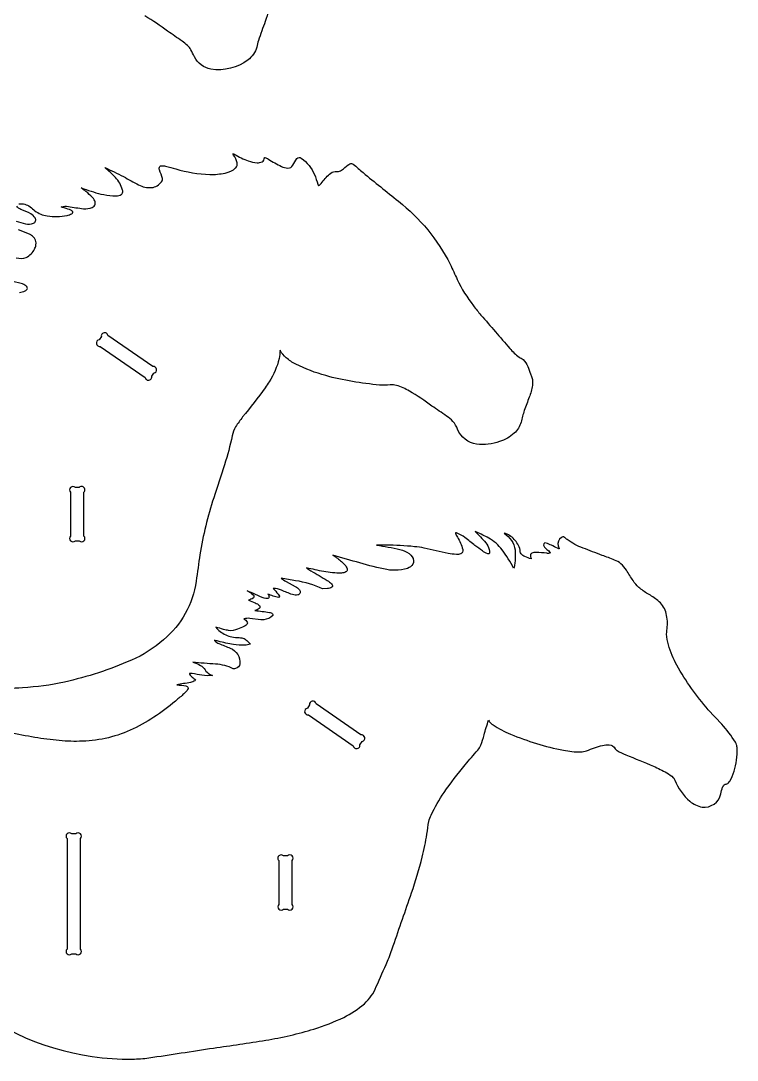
# Model space of a CAD drawing. Extents: x -775 to 742, y -538 to 729.
# Drawn here: x 419.9 to 742.4, y -160.4 to 307.5 of the extents above; entities that cross this region are included whole.
import ezdxf

# ---------------------------------------------------------------- set-up
doc = ezdxf.new("R2010")
doc.units = 0
doc.header["$MEASUREMENT"] = 0
doc.layers.get('0').update_dxf_attribs({"linetype": 'CONTINUOUS'})

msp = doc.modelspace()

# ---------------------------------------------------------------- linework, layer by layer
for points in [[(531.27, 312.39, -0.067632), (529.97, 307.18, 0.014403), (526.88, 298.57, 0.019955), (526.13, 295.62, -0.168065), (522.22, 289.88, -0.202517), (505.51, 285.71, -0.23286), (498.05, 291.29, 0.010477), (496.49, 294.47, 0.083914), (495, 296.35, 0.019193), (492.52, 298.32, 0.002948), (486, 302.84, 0.030715), (475.82, 309.65, 0.046204)], [(419.06, 225.1, -0.186777), (424.13, 223.76, -0.02424), (426.27, 221.98, 0.130276), (431.83, 219.68, 0.086555), (440.73, 219.84, 0.079177), (442.87, 220.65, 0.209394), (443.36, 221.3, 0.239226), (443.08, 221.85, 0.058865), (441.87, 222.5, 0.019518), (438.66, 223.45, -0.098523), (438.13, 223.71, -0.343301), (438.16, 223.82, -0.098484), (441.36, 223.92, 0.018002), (448.13, 222.92, 0.124855), (452.11, 223.43, 0.480976), (452.99, 226.95, 0.058956), (452.18, 227.97, 0.035816), (449.26, 230.61, -0.008385), (447.15, 232.33, 0.029282), (455.99, 229.51, 0.037364), (461.42, 228.68, 0.061821), (464.05, 228.83, 0.066981), (465.14, 229.24, 0.259611), (465.79, 230.47, 0.078992), (465.71, 231.32, 0.117333), (462.53, 236.98, 0.045163), (457.69, 241.42, -0.020159), (466.19, 237.37, 0.00905), (472.94, 233.62, 0.140381), (478.8, 232.42, 0.21881), (483.29, 235.04, 0.068974), (483.68, 235.88, 0.152527), (483.76, 236.45, -0.004456), (482.34, 240.35, -0.221827), (482.44, 241.9, -0.196112), (483.23, 242.23, -0.064343), (485.11, 242.06, -0.026667), (489.64, 240.86, 0.066542), (505.05, 238.32, 0.058193), (511.88, 238.96, 0.066776), (515.61, 240.44, 0.05342), (516.74, 241.32, 0.231183), (517.32, 243.5, 0.102205), (515.65, 247.02, -0.134891), (515.43, 247.61), (515.49, 247.64, -0.090643), (516.21, 247.37, 0.047758), (522.28, 244.42, 0.064513), (526.33, 243.58, 0.112764), (528.51, 243.99, 0.280718), (529.56, 245.87, -0.297682), (529.77, 245.98, -0.073774), (531.36, 245.26, 0.031909), (537.25, 241.92, 0.087428), (540.17, 241.16, 0.272896), (542.35, 242.46, -0.050638), (544.24, 245.5, -0.362893), (546.16, 245.67, -0.145702), (552.1, 238.27, -0.036183), (553.62, 233.9, 0.159054), (554, 233.28, 0.243187), (554.12, 233.3, 0.068466), (555.13, 234.3, -0.050308), (558.89, 238.51, -0.146785), (561.46, 239.69, 0.090196), (563.38, 239.79, 0.075969), (564.37, 240.25, 0.029521), (567.28, 242.61, -0.176369), (568.87, 243.23, -0.128226), (569.56, 242.98, -0.006362), (574.01, 239.13, 0.003739), (589.9, 226.32, -0.108044), (613.23, 197.92, -0.008303), (616.4, 191.03, 0.054048), (623.68, 179.26, 0.014525), (627.07, 175.05, -0.001522), (640.05, 160.03, 0.058439), (644.26, 156.12, -0.028705), (646.01, 154.96, -0.109193), (648.21, 151.94, 0.005173), (649.35, 148.54, -0.161016), (650.27, 143.39, -0.05706), (648.8, 138, -0.002049), (646.59, 132.05, 0.033149), (645.14, 126.8, -0.147589), (642.07, 121.88, -0.10387), (635.47, 118.08, -0.115711), (625.14, 116.85, -0.26364), (616.54, 123.66, 0.089938), (614.48, 127.18, 0.03932), (611.57, 129.56, 0.002907), (605.03, 134.06, 0.03057), (594.84, 140.84, 0.052566), (589.09, 143.36, 0.100818), (586.15, 143.63, -0.042068), (581.43, 143.55, -0.043879), (557.17, 147.76, -0.046563), (543.71, 152.91, -0.052272), (539.35, 155.84, -0.07848), (536.61, 159.16, -0.061574), (536.19, 155.42, -0.084668), (531.76, 145.04, -0.014734), (529.98, 142.32, -0.014936), (519.77, 129.18, 0.024353), (516.64, 124.72, 0.080156), (515.1, 120.72, -0.022763), (511.63, 107.64, -0.00393), (506.8, 92.81, 0.040377), (500.54, 67.18, -0.003881), (498.86, 55.2, -0.1846), (484.23, 28.85, -0.076565), (469.7, 19.67, -0.048038), (439.55, 9.82, -0.039046), (420.72, 7.25, 0.008145), (394.16, 5.13, -0.020963)], [(417.9, 217.37, 0.008322), (421.98, 216.08, 0.159989), (425.69, 216.33, 0.454305), (426.36, 218.73, 0.132084), (424.47, 220.58, 0.032328), (419.96, 222.61, -0.154478), (418.12, 224.1, -0.348708)], [(417.88, 200.85, 0.174076), (422.36, 200.93, 0.165589), (426.11, 204.76, 0.050507), (426.75, 206.45, 0.288207), (425.23, 210.49, 0.073325), (423.41, 211.6, -0.014116), (418.95, 213.44, -0.085903)], [(419.26, 185.19, 0.05601), (421.89, 185.91, 0.243836), (422.86, 187.01, 0.265565), (422.28, 188.19, 0.077449), (420.1, 189.22, -0.005662), (409.88, 191.87, -0.069674)], [(402.3, -139.4, 0.153583), (470.09, -159.89, 0.027756), (477.59, -159.31, 0.002079), (506.68, -154.88, 0.00581), (530.21, -151.4, 0.033332), (551.89, -146.34, 0.033552), (565.3, -141.08, 0.064552), (574.58, -134.96, 0.110698), (579.96, -127.27, 0.003123), (584.97, -115.84, 0.020133), (587.61, -108.86, -0.002128), (595.86, -85.05, 0.018421), (600.65, -68.92, 0.019185), (602.76, -58.64, -0.018648), (603.64, -52.88, -0.051371), (604.62, -50.04, -0.037378), (610.49, -39.89, -0.023851), (619.98, -27.44, -0.009852), (625.68, -20.76, 0.073375), (626.99, -18.54, 0.034553), (628.49, -13.98, -0.026228), (630.53, -7.35, 0.132925), (631.52, -8.68, 0.039108), (632.53, -9.48, 0.049596), (640.39, -13.57, 0.051377), (664.23, -20.85, 0.048948), (671.94, -21.6, 0.063877), (674.61, -21.15, -0.035399), (681.79, -18.67, -0.068412), (684.82, -18.37, -0.250444), (687.46, -20.16, 0.102595), (688.38, -20.96, 0.037732), (692.29, -22.89, -0.00476), (704.77, -28.04, -0.024305), (710.77, -31, -0.067841), (713.67, -33.2, -0.096577), (714.32, -34.27, 0.116518), (721.13, -43.83, 0.134918), (726.61, -46.41, 0.390594), (735.08, -40.48, -0.025243), (735.88, -37.54, -0.199844), (737.03, -36.15, 0.163792), (738.47, -35.5, 0.0616), (739.11, -34.74, 0.069806), (741.02, -30.34, 0.082301), (742.44, -20.05, 0.04756), (742.15, -18.37, 0.061784), (741.63, -17.28, 0.051088), (735.45, -9.08), (729.42, -2.61, -0.054218), (715.3, 17.38, -0.048918), (711.45, 26.54, -0.061289), (710.68, 31.46, -0.032733), (710.98, 34.75, 0.095817), (710.27, 41.46, 0.144381), (706.7, 46.51, 0.050689), (702.14, 49.56, -0.03778), (698.18, 52.43, -0.063984), (695.54, 55.5, 0.002447), (692.58, 60.17, 0.059855), (690.1, 63.1, 0.071079), (687.24, 64.78, 0.015825), (681.62, 66.84, 0.005039), (673.05, 70.15, -0.0646), (665.94, 73.96, -0.027554), (664.65, 74.98, 0.360503), (663.27, 74.93, 0.308229), (661.85, 71.16, 0.082346), (662.31, 70.18, -0.27212), (662.31, 69.86, -0.257239), (662.16, 69.83, -0.056424), (659.49, 71.09, 0.020483), (657.05, 72.22, 0.057837), (655.87, 72.47, 0.284132), (655.26, 71.48, 0.157778), (655.87, 70.35, 0.028305), (657.59, 68.85, -0.088737), (658.24, 68.14, -0.3749), (658.15, 67.88, -0.108573), (656.71, 67.79, 0.027384), (651.89, 68.21, 0.092988), (649.92, 67.84, 0.359128), (649.34, 66.62, 0.017607), (649.74, 65.24, -0.023953), (646.81, 66.31, -0.127402), (645.14, 67.58, -0.122746), (644.66, 69.28, 0.109028), (643.65, 71.92, 0.110401), (640, 75.82, 0.093668), (637.53, 76.82, -0.066924), (640.77, 73.58, -0.126755), (642.42, 69.29, -0.043125), (642.31, 63.17, -0.060647), (641.8, 61.06, 0.038289), (636.64, 69.33, 0.098612), (630.58, 74.64, 0.008085), (625.2, 77.36, 0.067276), (624.42, 77.55, -0.041285), (629.22, 72.53, -0.092867), (630.78, 69.54, -0.055337), (630.99, 68.09, -0.266115), (630.7, 67.58, -0.266115), (630.11, 67.57, -0.076746), (627.74, 68.9, 0.013032), (624.39, 71.34, 0.004934), (619.85, 74.96, 0.063887), (616.41, 76.88, 0.061865), (615.71, 77.03, 0.228316), (615.6, 76.99, 0.228316), (615.56, 76.87, 0.05765), (616.48, 75.08, -0.058282), (618.89, 69.55, -0.206078), (618.79, 68.3, -0.206078), (617.81, 67.51, -0.087196), (616, 67.3, -0.046519), (612.35, 67.74, 0.002434), (601.55, 70.14, 0.025583), (597.18, 70.78, 0.022575), (584.33, 71.49, 0.012708), (580.04, 71.4, -0.033707), (590.59, 69.48, -0.080578), (594.76, 67.65, -0.214232), (596.75, 64.46, -0.281608), (595.35, 61.73, -0.115371), (592.64, 60.62, -0.056117), (587, 60.18, -0.03448), (584.78, 60.44, -0.022702), (572.53, 63.44, -0.001426), (560.43, 67.02, -0.035181), (564.36, 64.04, -0.035614), (566.2, 62.1, -0.145757), (566.92, 60.41, -0.267594), (566.24, 59.39, -0.104962), (564.26, 58.91, -0.050352), (560.22, 59.06, -0.018118), (556.32, 59.6, -0.009882), (548.59, 61.23, 0.042433), (550.55, 59.86, -0.008818), (557.89, 55.58, -0.061206), (559.82, 54, -0.089853), (560.23, 53.25, -0.274847), (559.96, 52.56, -0.121299), (557.94, 51.93), (555.81, 51.8, 0.069334), (543.66, 55.46, -0.006414), (537.12, 56.55, 0.030572), (539.35, 55.13), (543.48, 52.85, -0.067919), (545.39, 51.39, -0.271226), (545.69, 49.99, -0.271226), (544.62, 49.05, -0.163905), (542.18, 49.24, -0.011706), (537.26, 51.17, 0.09534), (533.58, 51.98, -0.01865), (535.77, 49.41, -0.051187), (536.31, 48.44, -0.228415), (536.29, 48.14, -0.228415), (536.04, 47.97, -0.092589), (533.57, 48.52, 0.011902), (531.2, 49.47, -0.112717), (531.66, 48.06, -0.203022), (531.41, 47.56, -0.203022), (530.88, 47.39, -0.088122), (529.51, 47.6, -0.028039), (525.61, 49.21, 0.010223), (521.76, 50.94, -0.092818), (524.6, 49.05, -0.381729), (524.61, 47.7, -0.118376), (522.38, 46.73), (525.43, 45.49, -0.09391), (527.32, 44.29, -0.218862), (527.57, 43.61, -0.218862), (527.22, 42.97, -0.101608), (525.33, 41.98, -0.024151), (531.86, 41.2, -0.124351), (533.29, 40.61, -0.363467), (533.33, 39.84, -0.187431), (529.32, 37.88, -0.048914), (527.93, 37.86), (523.02, 38.5, 0.063528), (520.37, 38.35, -0.117433), (521.85, 36.83, -0.363368), (521.41, 35.41, -0.05022), (520.37, 34.79, -0.006691), (517.54, 33.69, -0.170079), (513.49, 33.06, -0.030386), (511.18, 33.54, -0.004959), (507.74, 34.55, 0.10624), (509.63, 32.62, 0.094245), (514.94, 30.14, 0.050531), (518.19, 29.87, -0.07361), (520.49, 29.39, -0.082686), (521.99, 28.29, -0.010583), (523.27, 26.92, -0.077733), (520.67, 26.42, -0.044411), (515.68, 26.76, -0.02342), (508.81, 28.21, 0.014748), (507.05, 28.63, 0.100106), (507.23, 28.34, 0.080671), (509.13, 27.18, 0.00444), (514.23, 25.08, -0.337738), (518.55, 18.01, -0.292831), (516.6, 15.92, -0.079998), (515.56, 15.8, 0.103853), (507.64, 17.91, -0.013742), (497.33, 18.8, -0.06244), (500.84, 17.35, -0.111953), (502.88, 15.31, 0.130353), (504.89, 13.4, 0.034751), (506.16, 12.83, -0.06953), (501.45, 12.93, -0.006892), (497.04, 13.67, 0.056261), (495.93, 13.66, 0.403032), (495.83, 13.36, 0.086149), (497.09, 11.99, -0.00806), (498.56, 10.8, -0.102582), (498.23, 10.44, -0.100159), (496.28, 9.68, -0.020424), (493.21, 9.15, 0.024962), (490.14, 8.58, -0.032074), (494.27, 8.09, -0.179452), (495.15, 7.54, -0.231944), (495.2, 6.88, -0.097542), (494.24, 5.44, -0.027048), (490.66, 2.25, -0.067942), (470.53, -11.25, -0.103683), (447.67, -16.8, -0.032621), (437.23, -16.51, -0.019425), (426.22, -15.09, -0.000542), (403.03, -10.84, 0.029527)]]:
    msp.add_lwpolyline(points, format="xyb")
for points in [[(455.72, 160.94), (475.89, 146.93, 1), (478.84, 147.46), (479.84, 148.9, 1), (479.31, 151.86), (459.14, 165.86, 1), (456.19, 165.33), (455.18, 163.89, 1)], [(442.35, 95.28), (442.35, 75.53, 1), (444.47, 73.41), (446.23, 73.41, 1), (448.35, 75.53), (448.35, 95.28, 1), (446.23, 97.41), (444.47, 97.41, 1)], [(549.45, -4.87), (569.62, -18.88, 1), (572.57, -18.35), (573.58, -16.9, 1), (573.04, -13.95), (552.87, 0.06, 1), (549.92, -0.48), (548.92, -1.92, 1)], [(440.74, -60.59), (440.74, -110.35, 1), (442.86, -112.47), (444.62, -112.47, 1), (446.74, -110.35), (446.74, -60.59, 1), (444.62, -58.47), (442.86, -58.47, 1)], [(536.08, -70.52), (536.08, -90.28, 1), (538.2, -92.4), (539.96, -92.4, 1), (542.08, -90.28), (542.08, -70.52, 1), (539.96, -68.4), (538.2, -68.4, 1)]]:
    msp.add_lwpolyline(points, format="xyb", close=True)

doc.saveas('drawing.dxf')
